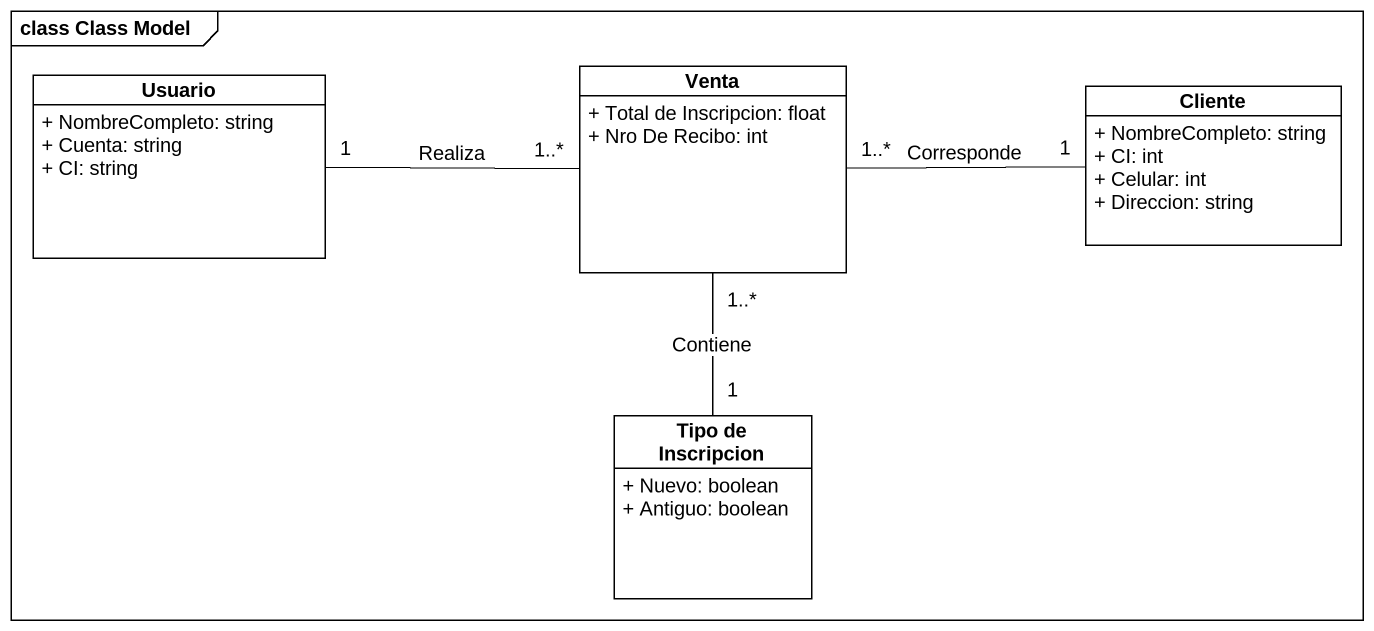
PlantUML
@startuml
mainframe class Class Model
hide circle
hide empty members
skinparam classAttributeIconSize 0
class Usuario {
  + NombreCompleto: string
  + Cuenta: string
  + CI: string
}
class Venta {
  + Total de Inscripcion: float
  + Nro De Recibo: int
}
class Cliente {
  + NombreCompleto: string
  + CI: int
  + Celular: int
  + Direccion: string
}
class "Tipo de Inscripcion" as Tipo_de_Inscripcion {
  + Nuevo: boolean
  + Antiguo: boolean
}
Usuario "1" -right- "1..*" Venta : Realiza
Venta "1..*" -right- "1" Cliente : Corresponde
Venta "1..*" -- "1" Tipo_de_Inscripcion : Contiene
@enduml
